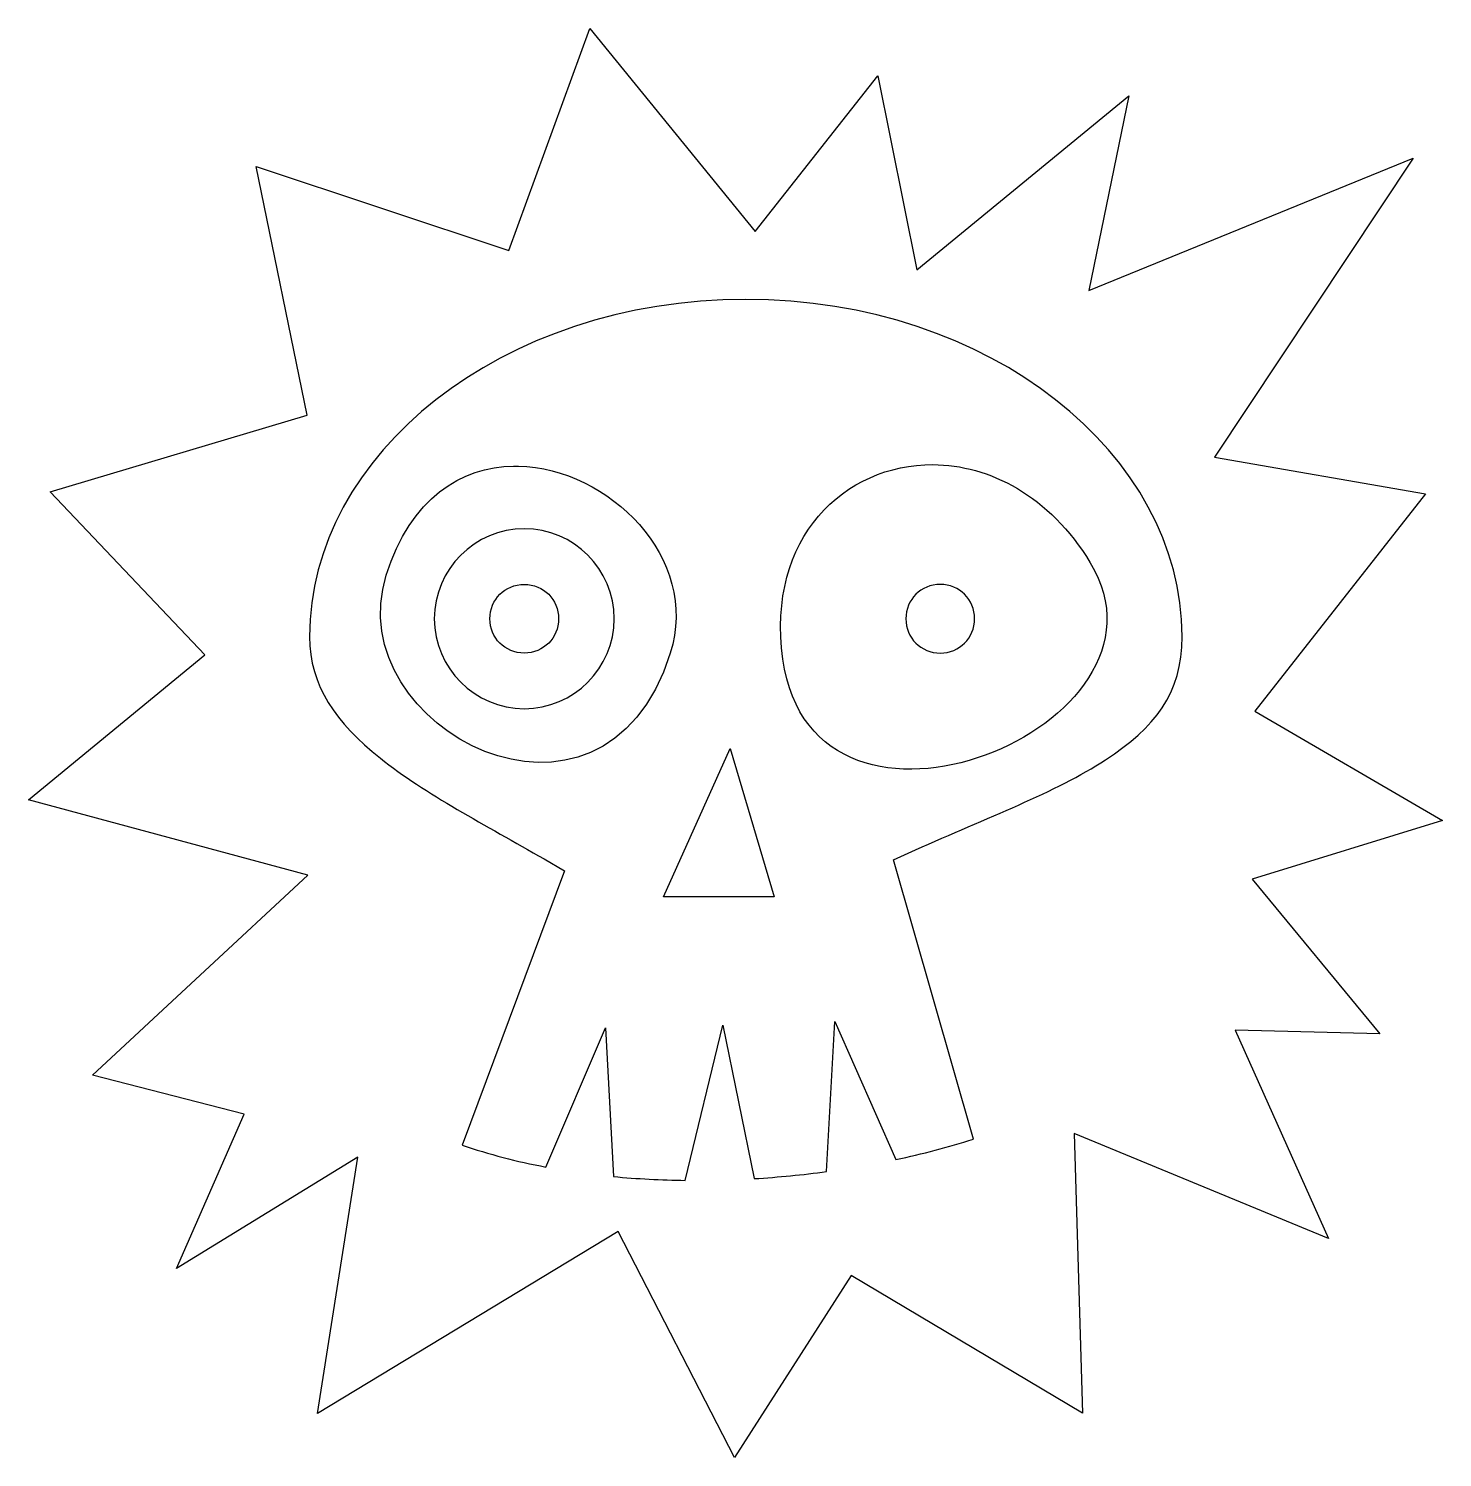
# Model space of a CAD drawing. Header units: centimetres. Extents: x -10 to 10, y -10.2 to 10.
import ezdxf

# ---------------------------------------------------------------- set-up
doc = ezdxf.new("R2010")
doc.units = ezdxf.units.CM
doc.header["$MEASUREMENT"] = 0
doc.layers.add('Layer 1', color=7, linetype='Continuous')

msp = doc.modelspace()

# ---------------------------------------------------------------- linework, layer by layer
at = {"layer": 'Layer 1'}
for points, knots in [([(-2.07074, 10.02856), (-2.07074, 10.02856), (-3.21897, 6.88565), (-3.21897, 6.88565), (-3.21897, 6.88565), (-3.21897, 6.88565), (-6.80055, 8.07626), (-6.80055, 8.07626), (-6.80055, 8.07626), (-6.80055, 8.07626), (-6.07804, 4.55131), (-6.07804, 4.55131), (-6.07804, 4.55131), (-6.07804, 4.55131), (-9.71701, 3.46473), (-9.71701, 3.46473), (-9.71701, 3.46473), (-9.71701, 3.46473), (-7.5247, 1.15561), (-7.5247, 1.15561), (-7.5247, 1.15561), (-7.5247, 1.15561), (-10.02324, -0.89755), (-10.02324, -0.89755), (-10.02324, -0.89755), (-10.02324, -0.89755), (-6.06767, -1.96499), (-6.06767, -1.96499), (-6.06767, -1.96499), (-6.06767, -1.96499), (-9.11641, -4.80218), (-9.11641, -4.80218), (-9.11641, -4.80218), (-9.11641, -4.80218), (-6.96677, -5.35087), (-6.96677, -5.35087), (-6.96677, -5.35087), (-6.96677, -5.35087), (-7.9282, -7.538), (-7.9282, -7.538), (-7.9282, -7.538), (-7.9282, -7.538), (-5.35861, -5.96071), (-5.35861, -5.96071), (-5.35861, -5.96071), (-5.35861, -5.96071), (-5.92969, -9.59614), (-5.92969, -9.59614), (-5.92969, -9.59614), (-5.92969, -9.59614), (-1.67178, -7.01618), (-1.67178, -7.01618), (-1.67178, -7.01618), (-1.67178, -7.01618), (-0.02065, -10.21648), (-0.02065, -10.21648), (-0.02065, -10.21648), (-0.02065, -10.21648), (1.62959, -7.63749), (1.62959, -7.63749), (1.62959, -7.63749), (1.62959, -7.63749), (4.9079, -9.58919), (4.9079, -9.58919), (4.9079, -9.58919), (4.9079, -9.58919), (4.79236, -5.62549), (4.79236, -5.62549), (4.79236, -5.62549), (4.79236, -5.62549), (8.39291, -7.11684), (8.39291, -7.11684), (8.39291, -7.11684), (8.39291, -7.11684), (7.07052, -4.16327), (7.07052, -4.16327), (7.07052, -4.16327), (7.07052, -4.16327), (9.12212, -4.21691), (9.12212, -4.21691), (9.12212, -4.21691), (9.12212, -4.21691), (7.31396, -2.02143), (7.31396, -2.02143), (7.31396, -2.02143), (7.31396, -2.02143), (10.00765, -1.19199), (10.00765, -1.19199), (10.00765, -1.19199), (10.00765, -1.19199), (7.34837, 0.35684), (7.34837, 0.35684), (7.34837, 0.35684), (7.34837, 0.35684), (9.76898, 3.43434), (9.76898, 3.43434), (9.76898, 3.43434), (9.76898, 3.43434), (6.77674, 3.95419), (6.77674, 3.95419), (6.77674, 3.95419), (6.77674, 3.95419), (9.5944, 8.19431), (9.5944, 8.19431), (9.5944, 8.19431), (9.5944, 8.19431), (4.99716, 6.31843), (4.99716, 6.31843), (4.99716, 6.31843), (4.99716, 6.31843), (5.5628, 9.0763), (5.5628, 9.0763), (5.5628, 9.0763), (5.5628, 9.0763), (2.56074, 6.60931), (2.56074, 6.60931), (2.56074, 6.60931), (2.56074, 6.60931), (2.00686, 9.36052), (2.00686, 9.36052), (2.00686, 9.36052), (2.00686, 9.36052), (0.2687, 7.15142), (0.2687, 7.15142), (0.2687, 7.15142), (0.2687, 7.15142), (-2.07065, 10.02854), (-2.07065, 10.02854), (-2.07065, 10.02854), (-2.07065, 10.02854), (-2.07074, 10.02856), (-2.07074, 10.02856)], [0, 0, 0, 0, 0.02941176, 0.02941176, 0.02941176, 0.02941176, 0.05882353, 0.05882353, 0.05882353, 0.05882353, 0.08823529, 0.08823529, 0.08823529, 0.08823529, 0.11764706, 0.11764706, 0.11764706, 0.11764706, 0.14705882, 0.14705882, 0.14705882, 0.14705882, 0.17647059, 0.17647059, 0.17647059, 0.17647059, 0.20588235, 0.20588235, 0.20588235, 0.20588235, 0.23529412, 0.23529412, 0.23529412, 0.23529412, 0.26470588, 0.26470588, 0.26470588, 0.26470588, 0.29411765, 0.29411765, 0.29411765, 0.29411765, 0.32352941, 0.32352941, 0.32352941, 0.32352941, 0.35294118, 0.35294118, 0.35294118, 0.35294118, 0.38235294, 0.38235294, 0.38235294, 0.38235294, 0.41176471, 0.41176471, 0.41176471, 0.41176471, 0.44117647, 0.44117647, 0.44117647, 0.44117647, 0.47058824, 0.47058824, 0.47058824, 0.47058824, 0.5, 0.5, 0.5, 0.5, 0.52941176, 0.52941176, 0.52941176, 0.52941176, 0.55882353, 0.55882353, 0.55882353, 0.55882353, 0.58823529, 0.58823529, 0.58823529, 0.58823529, 0.61764706, 0.61764706, 0.61764706, 0.61764706, 0.64705882, 0.64705882, 0.64705882, 0.64705882, 0.67647059, 0.67647059, 0.67647059, 0.67647059, 0.70588235, 0.70588235, 0.70588235, 0.70588235, 0.73529412, 0.73529412, 0.73529412, 0.73529412, 0.76470588, 0.76470588, 0.76470588, 0.76470588, 0.79411765, 0.79411765, 0.79411765, 0.79411765, 0.82352941, 0.82352941, 0.82352941, 0.82352941, 0.85294118, 0.85294118, 0.85294118, 0.85294118, 0.88235294, 0.88235294, 0.88235294, 0.88235294, 0.91176471, 0.91176471, 0.91176471, 0.91176471, 0.94117647, 0.94117647, 0.94117647, 0.94117647, 1, 1, 1, 1]), ([(0.13654, 6.19211), (0.13654, 6.19211), (0.13852, 6.19211), (0.13852, 6.19211), (0.13852, 6.19211), (3.60068, 6.19211), (6.31992, 3.9901), (6.31992, 1.41448), (6.31992, 1.41448), (6.31992, 0.59625), (5.9302, 0.12397), (5.23334, -0.33267), (5.23334, -0.33267), (4.53651, -0.78922), (3.54578, -1.15748), (2.54037, -1.60952), (2.54037, -1.60952), (2.54037, -1.60952), (2.2293, -1.74943), (2.2293, -1.74943), (2.2293, -1.74943), (2.2293, -1.74943), (3.36206, -5.70774), (3.36206, -5.70774), (3.36206, -5.70774), (3.01067, -5.81894), (2.64183, -5.91546), (2.26148, -5.99638), (2.26148, -5.99638), (2.26148, -5.99638), (1.3978, -4.04063), (1.3978, -4.04063), (1.3978, -4.04063), (1.3978, -4.04063), (1.28171, -6.16615), (1.28171, -6.16615), (1.28171, -6.16615), (0.94424, -6.2119), (0.60209, -6.24555), (0.25872, -6.26638), (0.25872, -6.26638), (0.25872, -6.26638), (-0.18615, -4.09039), (-0.18615, -4.09039), (-0.18615, -4.09039), (-0.18615, -4.09039), (-0.71856, -6.29063), (-0.71856, -6.29063), (-0.71856, -6.29063), (-1.06139, -6.28641), (-1.40185, -6.26883), (-1.73641, -6.23691), (-1.73641, -6.23691), (-1.73641, -6.23691), (-1.84841, -4.1318), (-1.84841, -4.1318), (-1.84841, -4.1318), (-1.84841, -4.1318), (-2.69316, -6.10218), (-2.69316, -6.10218), (-2.69316, -6.10218), (-3.10662, -6.02408), (-3.50447, -5.92149), (-3.87808, -5.79182), (-3.87808, -5.79182), (-3.87808, -5.79182), (-2.43273, -1.90406), (-2.43273, -1.90406), (-2.43273, -1.90406), (-2.43273, -1.90406), (-2.72032, -1.73737), (-2.72032, -1.73737), (-2.72032, -1.73737), (-3.54327, -1.26028), (-4.40851, -0.81533), (-5.03829, -0.31015), (-5.03829, -0.31015), (-5.66811, 0.19502), (-6.04286, 0.71074), (-6.04286, 1.4146), (-6.04286, 1.4146), (-6.04286, 3.98971), (-3.32471, 6.1913), (0.13643, 6.19223), (0.13643, 6.19223), (0.13643, 6.19223), (0.13654, 6.19211), (0.13654, 6.19211)], [0, 0, 0, 0, 0.04347826, 0.04347826, 0.04347826, 0.04347826, 0.08695652, 0.08695652, 0.08695652, 0.08695652, 0.13043478, 0.13043478, 0.13043478, 0.13043478, 0.17391304, 0.17391304, 0.17391304, 0.17391304, 0.2173913, 0.2173913, 0.2173913, 0.2173913, 0.26086957, 0.26086957, 0.26086957, 0.26086957, 0.30434783, 0.30434783, 0.30434783, 0.30434783, 0.34782609, 0.34782609, 0.34782609, 0.34782609, 0.39130435, 0.39130435, 0.39130435, 0.39130435, 0.43478261, 0.43478261, 0.43478261, 0.43478261, 0.47826087, 0.47826087, 0.47826087, 0.47826087, 0.52173913, 0.52173913, 0.52173913, 0.52173913, 0.56521739, 0.56521739, 0.56521739, 0.56521739, 0.60869565, 0.60869565, 0.60869565, 0.60869565, 0.65217391, 0.65217391, 0.65217391, 0.65217391, 0.69565217, 0.69565217, 0.69565217, 0.69565217, 0.73913043, 0.73913043, 0.73913043, 0.73913043, 0.7826087, 0.7826087, 0.7826087, 0.7826087, 0.82608696, 0.82608696, 0.82608696, 0.82608696, 0.86956522, 0.86956522, 0.86956522, 0.86956522, 0.91304348, 0.91304348, 0.91304348, 0.91304348, 1, 1, 1, 1]), ([(2.78891, 3.85053), (1.54314, 3.85707), (0.42548, 2.82037), (0.66457, 1.0938), (0.66457, 1.0938), (1.09823, -2.03814), (6.42526, 0.14257), (5.01858, 2.45823), (5.01858, 2.45823), (4.43852, 3.41312), (3.5874, 3.84619), (2.78886, 3.85045), (2.78886, 3.85045), (2.78886, 3.85045), (2.78891, 3.85053), (2.78891, 3.85053)], [0, 0, 0, 0, 0.2, 0.2, 0.2, 0.2, 0.4, 0.4, 0.4, 0.4, 0.6, 0.6, 0.6, 0.6, 1, 1, 1, 1]), ([(-3.15362, 3.83003), (-3.89198, 3.81877), (-4.60812, 3.37947), (-4.95516, 2.28289), (-4.95516, 2.28289), (-5.63912, 0.12128), (-1.88761, -1.84072), (-0.93234, 1.17809), (-0.93234, 1.17809), (-0.50484, 2.52907), (-1.80994, 3.80203), (-3.08215, 3.82978), (-3.08215, 3.82978), (-3.10597, 3.83033), (-3.1298, 3.83041), (-3.15362, 3.83003)], [0, 0, 0, 0, 0.2, 0.2, 0.2, 0.2, 0.4, 0.4, 0.4, 0.4, 0.6, 0.6, 0.6, 0.6, 1, 1, 1, 1]), ([(-3.00055, 2.94189), (-2.30119, 2.94189), (-1.72581, 2.36651), (-1.72581, 1.66715), (-1.72581, 1.66715), (-1.72581, 0.96771), (-2.30119, 0.39241), (-3.00055, 0.39241), (-3.00055, 0.39241), (-3.69982, 0.39241), (-4.27529, 0.96771), (-4.27529, 1.66715), (-4.27529, 1.66715), (-4.27529, 2.36646), (-3.69987, 2.94189), (-3.00055, 2.94189)], [0, 0, 0, 0, 0.2, 0.2, 0.2, 0.2, 0.4, 0.4, 0.4, 0.4, 0.6, 0.6, 0.6, 0.6, 1, 1, 1, 1]), ([(-3.00055, 2.15377), (-3.27397, 2.15377), (-3.48717, 1.94057), (-3.48717, 1.66715), (-3.48717, 1.66715), (-3.48717, 1.39356), (-3.27401, 1.18036), (-3.00055, 1.18036), (-3.00055, 1.18036), (-2.72701, 1.18036), (-2.51376, 1.39356), (-2.51376, 1.6671), (-2.51376, 1.6671), (-2.51376, 1.94064), (-2.727, 2.15372), (-3.0005, 2.15372), (-3.0005, 2.15372), (-3.0005, 2.15372), (-3.00055, 2.15377), (-3.00055, 2.15377)], [0, 0, 0, 0, 0.16666667, 0.16666667, 0.16666667, 0.16666667, 0.33333333, 0.33333333, 0.33333333, 0.33333333, 0.5, 0.5, 0.5, 0.5, 0.66666667, 0.66666667, 0.66666667, 0.66666667, 1, 1, 1, 1]), ([(2.89302, 2.15377), (3.16652, 2.15377), (3.37976, 1.94065), (3.37976, 1.66715), (3.37976, 1.66715), (3.37976, 1.39356), (3.16652, 1.18036), (2.89302, 1.18036), (2.89302, 1.18036), (2.61956, 1.18036), (2.4064, 1.39356), (2.4064, 1.6671), (2.4064, 1.6671), (2.4064, 1.94056), (2.61956, 2.15372), (2.89302, 2.15372), (2.89302, 2.15372), (2.89302, 2.15372), (2.89302, 2.15377), (2.89302, 2.15377)], [0, 0, 0, 0, 0.16666667, 0.16666667, 0.16666667, 0.16666667, 0.33333333, 0.33333333, 0.33333333, 0.33333333, 0.5, 0.5, 0.5, 0.5, 0.66666667, 0.66666667, 0.66666667, 0.66666667, 1, 1, 1, 1]), ([(-0.08459, -0.16989), (-0.08459, -0.16989), (-1.02974, -2.27504), (-1.02974, -2.27504), (-1.02974, -2.27504), (-1.02974, -2.27504), (0.5384, -2.27505), (0.5384, -2.27505), (0.5384, -2.27505), (0.5384, -2.27505), (-0.08459, -0.16986), (-0.08459, -0.16986), (-0.08459, -0.16986), (-0.08459, -0.16986), (-0.08459, -0.16989), (-0.08459, -0.16989)], [0, 0, 0, 0, 0.2, 0.2, 0.2, 0.2, 0.4, 0.4, 0.4, 0.4, 0.6, 0.6, 0.6, 0.6, 1, 1, 1, 1])]:
    msp.add_open_spline(points, degree=3, knots=knots, dxfattribs=at)

doc.saveas('drawing.dxf')
